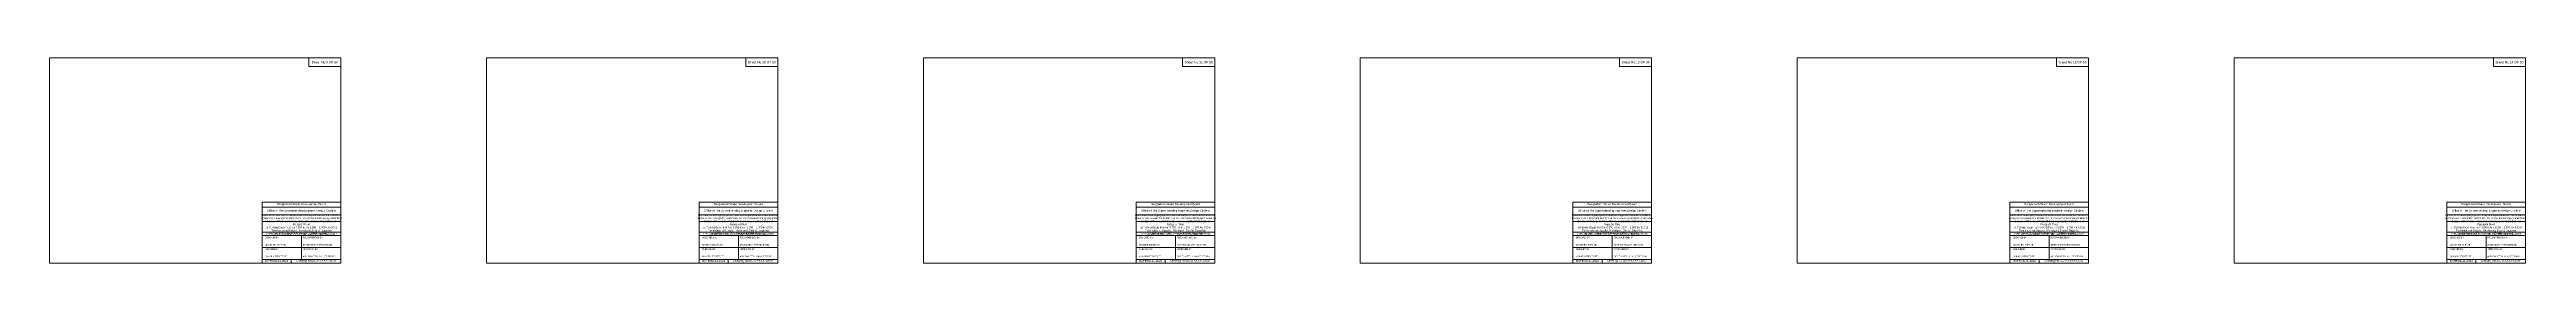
# Model space of a CAD drawing. Header units: inches. Extents: x 64995 to 402236, y -100918 to 204355.
# Drawn here: x 237084 to 322119, y 49315 to 56386 of the extents above; entities that cross this region are included whole.
import ezdxf

# ---------------------------------------------------------------- set-up
doc = ezdxf.new("R2010")
doc.units = ezdxf.units.IN
doc.header["$LTSCALE"] = 7
doc.header["$MEASUREMENT"] = 0
doc.layers.add('Cross Section Labels', color=7, linetype='Continuous', lineweight=9)
doc.styles.get("Standard").update_dxf_attribs({"font": 'arial.ttf'})

msp = doc.modelspace()

# ---------------------------------------------------------------- linework, layer by layer
at = {"layer": 'Cross Section Labels'}
for points in [[(237084.21054, 56386.3907), (247084.21054, 56386.3907), (247084.21054, 49315.3907), (237084.21054, 49315.3907)], [(245984.21054, 56386.3907), (247084.21054, 56386.3907), (247084.21054, 56086.3907), (245984.21054, 56086.3907)], [(252084.21054, 56386.3907), (262084.21054, 56386.3907), (262084.21054, 49315.3907), (252084.21054, 49315.3907)], [(260984.21054, 56386.3907), (262084.21054, 56386.3907), (262084.21054, 56086.3907), (260984.21054, 56086.3907)], [(267084.21054, 56386.3907), (277084.21054, 56386.3907), (277084.21054, 49315.3907), (267084.21054, 49315.3907)], [(275984.21054, 56386.3907), (277084.21054, 56386.3907), (277084.21054, 56086.3907), (275984.21054, 56086.3907)], [(282084.21054, 56386.3907), (292084.21054, 56386.3907), (292084.21054, 49315.3907), (282084.21054, 49315.3907)], [(290984.21054, 56386.3907), (292084.21054, 56386.3907), (292084.21054, 56086.3907), (290984.21054, 56086.3907)], [(297084.21054, 56386.3907), (307084.21054, 56386.3907), (307084.21054, 49315.3907), (297084.21054, 49315.3907)], [(305984.21054, 56386.3907), (307084.21054, 56386.3907), (307084.21054, 56086.3907), (305984.21054, 56086.3907)], [(312084.21054, 56386.3907), (322084.21054, 56386.3907), (322084.21054, 49315.3907), (312084.21054, 49315.3907)], [(320984.21054, 56386.3907), (322084.21054, 56386.3907), (322084.21054, 56086.3907), (320984.21054, 56086.3907)]]:
    msp.add_lwpolyline(points, close=True, dxfattribs=at)
for points in [[(244384.21054, 49315.3907), (244384.21054, 51415.3907), (247084.21054, 51415.3907)], [(244384.21054, 51245.3907), (247084.21054, 51245.3907)], [(259384.21054, 49315.3907), (259384.21054, 51415.3907), (262084.21054, 51415.3907)], [(259384.21054, 51245.3907), (262084.21054, 51245.3907)], [(274384.21054, 49315.3907), (274384.21054, 51415.3907), (277084.21054, 51415.3907)], [(274384.21054, 51245.3907), (277084.21054, 51245.3907)], [(289384.21054, 49315.3907), (289384.21054, 51415.3907), (292084.21054, 51415.3907)], [(289384.21054, 51245.3907), (292084.21054, 51245.3907)], [(304384.21054, 49315.3907), (304384.21054, 51415.3907), (307084.21054, 51415.3907)], [(304384.21054, 51245.3907), (307084.21054, 51245.3907)], [(319384.21054, 49315.3907), (319384.21054, 51415.3907), (322084.21054, 51415.3907)], [(319384.21054, 51245.3907), (322084.21054, 51245.3907)], [(244384.21054, 50985.3907), (247084.21054, 50985.3907)], [(244384.21054, 50755.3907), (247084.21054, 50755.3907)], [(244384.21054, 50385.3907), (247084.21054, 50385.3907)], [(244384.21054, 50265.3907), (247084.21054, 50265.3907)], [(245734.21054, 50265.3907), (245734.21054, 49445.3907)], [(259384.21054, 50985.3907), (262084.21054, 50985.3907)], [(259384.21054, 50755.3907), (262084.21054, 50755.3907)], [(259384.21054, 50385.3907), (262084.21054, 50385.3907)], [(259384.21054, 50265.3907), (262084.21054, 50265.3907)], [(260734.21054, 50265.3907), (260734.21054, 49445.3907)], [(274384.21054, 50985.3907), (277084.21054, 50985.3907)], [(274384.21054, 50755.3907), (277084.21054, 50755.3907)], [(274384.21054, 50385.3907), (277084.21054, 50385.3907)], [(274384.21054, 50265.3907), (277084.21054, 50265.3907)], [(275734.21054, 50265.3907), (275734.21054, 49445.3907)], [(289384.21054, 50985.3907), (292084.21054, 50985.3907)], [(289384.21054, 50755.3907), (292084.21054, 50755.3907)], [(289384.21054, 50385.3907), (292084.21054, 50385.3907)], [(289384.21054, 50265.3907), (292084.21054, 50265.3907)], [(290734.21054, 50265.3907), (290734.21054, 49445.3907)], [(304384.21054, 50985.3907), (307084.21054, 50985.3907)], [(304384.21054, 50755.3907), (307084.21054, 50755.3907)], [(304384.21054, 50385.3907), (307084.21054, 50385.3907)], [(304384.21054, 50265.3907), (307084.21054, 50265.3907)], [(305734.21054, 50265.3907), (305734.21054, 49445.3907)], [(319384.21054, 50985.3907), (322084.21054, 50985.3907)], [(319384.21054, 50755.3907), (322084.21054, 50755.3907)], [(319384.21054, 50385.3907), (322084.21054, 50385.3907)], [(319384.21054, 50265.3907), (322084.21054, 50265.3907)], [(320734.21054, 50265.3907), (320734.21054, 49445.3907)], [(244384.21054, 49855.3907), (247084.21054, 49855.3907)], [(244384.21054, 49445.3907), (247084.21054, 49445.3907)], [(245384.21054, 49445.3907), (245384.21054, 49315.3907)], [(259384.21054, 49855.3907), (262084.21054, 49855.3907)], [(259384.21054, 49445.3907), (262084.21054, 49445.3907)], [(260384.21054, 49445.3907), (260384.21054, 49315.3907)], [(274384.21054, 49855.3907), (277084.21054, 49855.3907)], [(274384.21054, 49445.3907), (277084.21054, 49445.3907)], [(275384.21054, 49445.3907), (275384.21054, 49315.3907)], [(289384.21054, 49855.3907), (292084.21054, 49855.3907)], [(289384.21054, 49445.3907), (292084.21054, 49445.3907)], [(290384.21054, 49445.3907), (290384.21054, 49315.3907)], [(304384.21054, 49855.3907), (307084.21054, 49855.3907)], [(304384.21054, 49445.3907), (307084.21054, 49445.3907)], [(305384.21054, 49445.3907), (305384.21054, 49315.3907)], [(319384.21054, 49855.3907), (322084.21054, 49855.3907)], [(319384.21054, 49445.3907), (322084.21054, 49445.3907)], [(320384.21054, 49445.3907), (320384.21054, 49315.3907)]]:
    msp.add_lwpolyline(points, dxfattribs=at)

# ---------------------------------------------------------------- texts
at = {"layer": 'Cross Section Labels', "attachment_point": 5}
for s, insert, char_height in [('Sheet No:9 OF 50', (246534.21054, 56236.3907), 80), ('Sheet No:10 OF 50', (261534.21054, 56236.3907), 80), ('Sheet No:11 OF 50', (276534.21054, 56236.3907), 80), ('Sheet No:12 OF 50', (291534.21054, 56236.3907), 80), ('Sheet No:13 OF 50', (306534.21054, 56236.3907), 80), ('Sheet No:14 OF 50', (321534.21054, 56236.3907), 80), ('Office of The Superintending Enginner,Design Circle-8', (245734.21054, 51115.3907), 70), ('Bangladesh Water Development Board', (245734.21054, 51340.3907), 70), ('Office of The Superintending Enginner,Design Circle-8', (260734.21054, 51115.3907), 70), ('Bangladesh Water Development Board', (260734.21054, 51340.3907), 70), ('Office of The Superintending Enginner,Design Circle-8', (275734.21054, 51115.3907), 70), ('Bangladesh Water Development Board', (275734.21054, 51340.3907), 70), ('Office of The Superintending Enginner,Design Circle-8', (290734.21054, 51115.3907), 70), ('Bangladesh Water Development Board', (290734.21054, 51340.3907), 70), ('Office of The Superintending Enginner,Design Circle-8', (305734.21054, 51115.3907), 70), ('Bangladesh Water Development Board', (305734.21054, 51340.3907), 70), ('Office of The Superintending Enginner,Design Circle-8', (320734.21054, 51115.3907), 70), ('Bangladesh Water Development Board', (320734.21054, 51340.3907), 70)]:
    msp.add_mtext(s, dxfattribs=dict(at, insert=insert, char_height=char_height))
at = {"layer": 'Cross Section Labels'}
for s, insert, char_height, width, attachment_point in [('Protection of Morrelganj Upazila Sadar and adjacent areas from erosion of  Pangusi river in Bagerhat District and  Re-excavation/Dredging of Bishkhali river', (245734.21054, 50865.3907), 60, 2800, 5), ('DESIGNED BY:^J^J^J(ZAYED BIN SAIF),AE', (244484.21054, 50065.3907), 50, 1400, 4), ('TYPICAL CROSS SECTION OF FULTOLA PROTECTIVE WORK', (245734.21054, 50325.3907), 59.5765532, 2800, 5), ('Design of River bank Protective work along the Right Bank of Panguchi River^J at Fulhata Bazar from km 0.000 to km 1.000 = 1.000 km & End Termination at Upazila : Morrelgonj, District: Bagerhat ^Junder Bagerhat O&M Division, BWDB, Bagerhat', (245734.21054, 50540.3907), 62.34004938, 2700, 5), ('RECOMMENDED BY:^J^J^J(MOHAMMAD SAIF UDDIN),SE', (245784.21054, 50065.3907), 50, 1400, 4), ('Protection of Morrelganj Upazila Sadar and adjacent areas from erosion of  Pangusi river in Bagerhat District and  Re-excavation/Dredging of Bishkhali river', (260734.21054, 50865.3907), 60, 2800, 5), ('DESIGNED BY:^J^J^J(ZAYED BIN SAIF),AE', (259484.21054, 50065.3907), 50, 1400, 4), ('TYPICAL CROSS SECTION OF FULTOLA PROTECTIVE WORK', (260734.21054, 50325.3907), 59.5765532, 2800, 5), ('Design of River bank Protective work along the Right Bank of Panguchi River^J at Fulhata Bazar from km 0.000 to km 1.000 = 1.000 km & End Termination at Upazila : Morrelgonj, District: Bagerhat ^Junder Bagerhat O&M Division, BWDB, Bagerhat', (260734.21054, 50540.3907), 62.34004938, 2700, 5), ('RECOMMENDED BY:^J^J^J(MOHAMMAD SAIF UDDIN),SE', (260784.21054, 50065.3907), 50, 1400, 4), ('Protection of Morrelganj Upazila Sadar and adjacent areas from erosion of  Pangusi river in Bagerhat District and  Re-excavation/Dredging of Bishkhali river', (275734.21054, 50865.3907), 60, 2800, 5), ('DESIGNED BY:^J^J^J(ZAYED BIN SAIF),AE', (274484.21054, 50065.3907), 50, 1400, 4), ('TYPICAL CROSS SECTION OF FULTOLA PROTECTIVE WORK', (275734.21054, 50325.3907), 59.5765532, 2800, 5), ('Design of River bank Protective work along the Right Bank of Panguchi River^J at Fulhata Bazar from km 0.000 to km 1.000 = 1.000 km & End Termination at Upazila : Morrelgonj, District: Bagerhat ^Junder Bagerhat O&M Division, BWDB, Bagerhat', (275734.21054, 50540.3907), 62.34004938, 2700, 5), ('RECOMMENDED BY:^J^J^J(MOHAMMAD SAIF UDDIN),SE', (275784.21054, 50065.3907), 50, 1400, 4), ('Protection of Morrelganj Upazila Sadar and adjacent areas from erosion of  Pangusi river in Bagerhat District and  Re-excavation/Dredging of Bishkhali river', (290734.21054, 50865.3907), 60, 2800, 5), ('DESIGNED BY:^J^J^J(ZAYED BIN SAIF),AE', (289484.21054, 50065.3907), 50, 1400, 4), ('TYPICAL CROSS SECTION OF FULTOLA PROTECTIVE WORK', (290734.21054, 50325.3907), 59.5765532, 2800, 5), ('Design of River bank Protective work along the Right Bank of Panguchi River^J at Fulhata Bazar from km 0.000 to km 1.000 = 1.000 km & End Termination at Upazila : Morrelgonj, District: Bagerhat ^Junder Bagerhat O&M Division, BWDB, Bagerhat', (290734.21054, 50540.3907), 62.34004938, 2700, 5), ('RECOMMENDED BY:^J^J^J(MOHAMMAD SAIF UDDIN),SE', (290784.21054, 50065.3907), 50, 1400, 4), ('Protection of Morrelganj Upazila Sadar and adjacent areas from erosion of  Pangusi river in Bagerhat District and  Re-excavation/Dredging of Bishkhali river', (305734.21054, 50865.3907), 60, 2800, 5), ('DESIGNED BY:^J^J^J(ZAYED BIN SAIF),AE', (304484.21054, 50065.3907), 50, 1400, 4), ('TYPICAL CROSS SECTION OF FULTOLA PROTECTIVE WORK', (305734.21054, 50325.3907), 59.5765532, 2800, 5), ('Design of River bank Protective work along the Right Bank of Panguchi River^J at Fulhata Bazar from km 0.000 to km 1.000 = 1.000 km & End Termination at Upazila : Morrelgonj, District: Bagerhat ^Junder Bagerhat O&M Division, BWDB, Bagerhat', (305734.21054, 50540.3907), 62.34004938, 2700, 5), ('RECOMMENDED BY:^J^J^J(MOHAMMAD SAIF UDDIN),SE', (305784.21054, 50065.3907), 50, 1400, 4), ('Protection of Morrelganj Upazila Sadar and adjacent areas from erosion of  Pangusi river in Bagerhat District and  Re-excavation/Dredging of Bishkhali river', (320734.21054, 50865.3907), 60, 2800, 5), ('DESIGNED BY:^J^J^J(ZAYED BIN SAIF),AE', (319484.21054, 50065.3907), 50, 1400, 4), ('TYPICAL CROSS SECTION OF FULTOLA PROTECTIVE WORK', (320734.21054, 50325.3907), 59.5765532, 2800, 5), ('Design of River bank Protective work along the Right Bank of Panguchi River^J at Fulhata Bazar from km 0.000 to km 1.000 = 1.000 km & End Termination at Upazila : Morrelgonj, District: Bagerhat ^Junder Bagerhat O&M Division, BWDB, Bagerhat', (320734.21054, 50540.3907), 62.34004938, 2700, 5), ('RECOMMENDED BY:^J^J^J(MOHAMMAD SAIF UDDIN),SE', (320784.21054, 50065.3907), 50, 1400, 4), ('CHECKED BY:^J^J^J(JAKARIA PERVEZ),EE', (244484.21054, 49665.3907), 50, 1400, 4), ('DATE:08-11-2022', (244884.21054, 49390.3907), 70, 1400, 5), ('Drawing No:DC-8-XXXX-09/50', (246234.21054, 49390.3907), 70, 2200, 5), ('APPROVED BY:^J^J^J(MD. ENAYET ULLAH),CE,DESIGN', (245784.21054, 49665.3907), 50, 1400, 4), ('CHECKED BY:^J^J^J(JAKARIA PERVEZ),EE', (259484.21054, 49665.3907), 50, 1400, 4), ('DATE:08-11-2022', (259884.21054, 49390.3907), 70, 1400, 5), ('Drawing No:DC-8-XXXX-10/50', (261234.21054, 49390.3907), 70, 2200, 5), ('APPROVED BY:^J^J^J(MD. ENAYET ULLAH),CE,DESIGN', (260784.21054, 49665.3907), 50, 1400, 4), ('CHECKED BY:^J^J^J(JAKARIA PERVEZ),EE', (274484.21054, 49665.3907), 50, 1400, 4), ('DATE:08-11-2022', (274884.21054, 49390.3907), 70, 1400, 5), ('Drawing No:DC-8-XXXX-11/50', (276234.21054, 49390.3907), 70, 2200, 5), ('APPROVED BY:^J^J^J(MD. ENAYET ULLAH),CE,DESIGN', (275784.21054, 49665.3907), 50, 1400, 4), ('CHECKED BY:^J^J^J(JAKARIA PERVEZ),EE', (289484.21054, 49665.3907), 50, 1400, 4), ('DATE:08-11-2022', (289884.21054, 49390.3907), 70, 1400, 5), ('Drawing No:DC-8-XXXX-12/50', (291234.21054, 49390.3907), 70, 2200, 5), ('APPROVED BY:^J^J^J(MD. ENAYET ULLAH),CE,DESIGN', (290784.21054, 49665.3907), 50, 1400, 4), ('CHECKED BY:^J^J^J(JAKARIA PERVEZ),EE', (304484.21054, 49665.3907), 50, 1400, 4), ('DATE:08-11-2022', (304884.21054, 49390.3907), 70, 1400, 5), ('Drawing No:DC-8-XXXX-13/50', (306234.21054, 49390.3907), 70, 2200, 5), ('APPROVED BY:^J^J^J(MD. ENAYET ULLAH),CE,DESIGN', (305784.21054, 49665.3907), 50, 1400, 4), ('CHECKED BY:^J^J^J(JAKARIA PERVEZ),EE', (319484.21054, 49665.3907), 50, 1400, 4), ('DATE:08-11-2022', (319884.21054, 49390.3907), 70, 1400, 5), ('Drawing No:DC-8-XXXX-14/50', (321234.21054, 49390.3907), 70, 2200, 5), ('APPROVED BY:^J^J^J(MD. ENAYET ULLAH),CE,DESIGN', (320784.21054, 49665.3907), 50, 1400, 4)]:
    msp.add_mtext(s, dxfattribs=dict(at, insert=insert, char_height=char_height, width=width, attachment_point=attachment_point))

doc.saveas('drawing.dxf')
